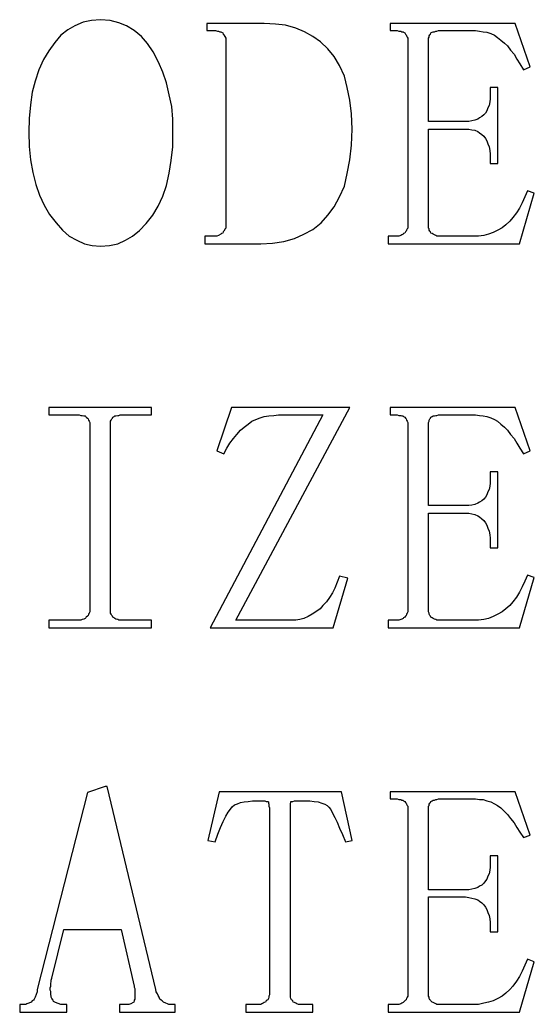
# Model space of a CAD drawing. Extents: x -275 to 275, y -225 to 225.
# Drawn here: x -259.49 to -250.82, y -192.93 to -176.22 of the extents above; entities that cross this region are included whole.
import ezdxf

# ---------------------------------------------------------------- set-up
doc = ezdxf.new("R2010")
doc.units = 0
doc.header["$MEASUREMENT"] = 0
doc.layers.get('0').update_dxf_attribs({"linetype": 'CONTINUOUS'})

msp = doc.modelspace()

# ---------------------------------------------------------------- linework, layer by layer
for points in [[(-258.13, -176.22), (-258.28, -176.23), (-258.28, -176.23), (-258.42, -176.26), (-258.42, -176.26), (-258.56, -176.32), (-258.56, -176.32), (-258.68, -176.39), (-258.68, -176.39), (-258.8, -176.48), (-258.8, -176.48), (-258.9, -176.6), (-258.9, -176.6), (-259, -176.74), (-259, -176.74), (-259.09, -176.89), (-259.09, -176.89), (-259.17, -177.06), (-259.17, -177.06), (-259.23, -177.25), (-259.23, -177.25), (-259.28, -177.44), (-259.28, -177.44), (-259.31, -177.65), (-259.31, -177.65), (-259.33, -177.88), (-259.33, -177.88), (-259.34, -178.11), (-259.34, -178.11), (-259.33, -178.35), (-259.33, -178.35), (-259.31, -178.58), (-259.31, -178.58), (-259.27, -178.79), (-259.27, -178.79), (-259.22, -178.99), (-259.22, -178.99), (-259.16, -179.17), (-259.16, -179.17), (-259.08, -179.34), (-259.08, -179.34), (-258.99, -179.5), (-258.99, -179.5), (-258.88, -179.64), (-258.88, -179.64), (-258.77, -179.76), (-258.77, -179.76), (-258.66, -179.86), (-258.66, -179.86), (-258.53, -179.93), (-258.53, -179.93), (-258.4, -179.99), (-258.4, -179.99), (-258.27, -180.02), (-258.27, -180.02), (-258.13, -180.03), (-258.13, -180.03), (-257.98, -180.02), (-257.98, -180.02), (-257.84, -179.99), (-257.84, -179.99), (-257.71, -179.93), (-257.71, -179.93), (-257.59, -179.86), (-257.59, -179.86), (-257.47, -179.77), (-257.47, -179.77), (-257.36, -179.65), (-257.36, -179.65), (-257.25, -179.51), (-257.25, -179.51), (-257.16, -179.36), (-257.16, -179.36), (-257.08, -179.19), (-257.08, -179.19), (-257.02, -179.01), (-257.02, -179.01), (-256.97, -178.8), (-256.97, -178.8), (-256.94, -178.59), (-256.94, -178.59), (-256.91, -178.36), (-256.91, -178.36), (-256.91, -177.89), (-256.91, -177.89), (-256.93, -177.68), (-256.93, -177.68), (-256.97, -177.48), (-256.97, -177.48), (-257.02, -177.28), (-257.02, -177.28), (-257.08, -177.1), (-257.08, -177.1), (-257.15, -176.93), (-257.15, -176.93), (-257.24, -176.76), (-257.24, -176.76), (-257.34, -176.62), (-257.34, -176.62), (-257.44, -176.5), (-257.44, -176.5), (-257.56, -176.4), (-257.56, -176.4), (-257.69, -176.32), (-257.69, -176.32), (-257.82, -176.27), (-257.82, -176.27), (-257.97, -176.23), (-257.97, -176.23), (-258.13, -176.22)], [(-255.37, -176.28), (-256.34, -176.28), (-256.34, -176.28), (-256.34, -176.4), (-256.34, -176.4), (-256.19, -176.4), (-256.19, -176.4), (-256.16, -176.41), (-256.16, -176.41), (-256.14, -176.41), (-256.14, -176.41), (-256.12, -176.42), (-256.12, -176.42), (-256.1, -176.42), (-256.1, -176.42), (-256.09, -176.43), (-256.09, -176.43), (-256.07, -176.44), (-256.07, -176.44), (-256.06, -176.46), (-256.06, -176.46), (-256.05, -176.47), (-256.05, -176.47), (-256.02, -176.53), (-256.02, -176.53), (-256.02, -179.73), (-256.02, -179.73), (-256.03, -179.74), (-256.03, -179.74), (-256.05, -179.78), (-256.05, -179.78), (-256.06, -179.79), (-256.06, -179.79), (-256.07, -179.81), (-256.07, -179.81), (-256.09, -179.82), (-256.09, -179.82), (-256.1, -179.83), (-256.1, -179.83), (-256.14, -179.85), (-256.14, -179.85), (-256.17, -179.86), (-256.17, -179.86), (-256.37, -179.86), (-256.37, -179.86), (-256.37, -179.99), (-256.37, -179.99), (-255.43, -179.99), (-255.43, -179.99), (-255.23, -179.98), (-255.23, -179.98), (-255.04, -179.95), (-255.04, -179.95), (-254.86, -179.9), (-254.86, -179.9), (-254.7, -179.83), (-254.7, -179.83), (-254.55, -179.75), (-254.55, -179.75), (-254.41, -179.64), (-254.41, -179.64), (-254.3, -179.51), (-254.3, -179.51), (-254.19, -179.37), (-254.19, -179.37), (-254.1, -179.2), (-254.1, -179.2), (-254.02, -179.02), (-254.02, -179.02), (-253.97, -178.81), (-253.97, -178.81), (-253.93, -178.58), (-253.93, -178.58), (-253.9, -178.33), (-253.9, -178.33), (-253.89, -178.06), (-253.89, -178.06), (-253.9, -177.8), (-253.9, -177.8), (-253.93, -177.57), (-253.93, -177.57), (-253.97, -177.36), (-253.97, -177.36), (-254.02, -177.17), (-254.02, -177.17), (-254.1, -176.99), (-254.1, -176.99), (-254.19, -176.84), (-254.19, -176.84), (-254.3, -176.71), (-254.3, -176.71), (-254.42, -176.59), (-254.42, -176.59), (-254.55, -176.5), (-254.55, -176.5), (-254.69, -176.42), (-254.69, -176.42), (-254.84, -176.36), (-254.84, -176.36), (-255.01, -176.31), (-255.01, -176.31), (-255.18, -176.29), (-255.18, -176.29), (-255.37, -176.28)], [(-253.25, -176.28), (-253.25, -176.4), (-253.25, -176.4), (-253.16, -176.4), (-253.16, -176.4), (-253.13, -176.4), (-253.13, -176.4), (-253.1, -176.41), (-253.1, -176.41), (-253.07, -176.41), (-253.07, -176.41), (-253.05, -176.42), (-253.05, -176.42), (-253.03, -176.42), (-253.03, -176.42), (-253.02, -176.43), (-253.02, -176.43), (-253, -176.44), (-253, -176.44), (-252.99, -176.46), (-252.99, -176.46), (-252.98, -176.47), (-252.98, -176.47), (-252.97, -176.49), (-252.97, -176.49), (-252.96, -176.51), (-252.96, -176.51), (-252.95, -176.53), (-252.95, -176.53), (-252.95, -176.55), (-252.95, -176.55), (-252.95, -176.57), (-252.95, -176.57), (-252.95, -179.68), (-252.95, -179.68), (-252.95, -179.7), (-252.95, -179.7), (-252.95, -179.73), (-252.95, -179.73), (-252.96, -179.74), (-252.96, -179.74), (-252.97, -179.76), (-252.97, -179.76), (-252.98, -179.78), (-252.98, -179.78), (-252.99, -179.79), (-252.99, -179.79), (-253, -179.81), (-253, -179.81), (-253.02, -179.82), (-253.02, -179.82), (-253.03, -179.83), (-253.03, -179.83), (-253.05, -179.84), (-253.05, -179.84), (-253.07, -179.85), (-253.07, -179.85), (-253.1, -179.86), (-253.1, -179.86), (-253.13, -179.86), (-253.13, -179.86), (-253.16, -179.86), (-253.16, -179.86), (-253.28, -179.86), (-253.28, -179.86), (-253.28, -179.99), (-253.28, -179.99), (-251.07, -179.99), (-251.07, -179.99), (-250.82, -179.14), (-250.82, -179.14), (-250.93, -179.1), (-250.93, -179.1), (-250.98, -179.2), (-250.98, -179.2), (-251.02, -179.3), (-251.02, -179.3), (-251.07, -179.39), (-251.07, -179.39), (-251.12, -179.47), (-251.12, -179.47), (-251.18, -179.55), (-251.18, -179.55), (-251.23, -179.61), (-251.23, -179.61), (-251.3, -179.67), (-251.3, -179.67), (-251.36, -179.72), (-251.36, -179.72), (-251.43, -179.76), (-251.43, -179.76), (-251.51, -179.8), (-251.51, -179.8), (-251.59, -179.83), (-251.59, -179.83), (-251.67, -179.85), (-251.67, -179.85), (-251.76, -179.86), (-251.76, -179.86), (-251.85, -179.86), (-251.85, -179.86), (-252.41, -179.86), (-252.41, -179.86), (-252.43, -179.86), (-252.43, -179.86), (-252.46, -179.86), (-252.46, -179.86), (-252.48, -179.85), (-252.48, -179.85), (-252.5, -179.84), (-252.5, -179.84), (-252.52, -179.83), (-252.52, -179.83), (-252.54, -179.82), (-252.54, -179.82), (-252.56, -179.81), (-252.56, -179.81), (-252.57, -179.79), (-252.57, -179.79), (-252.58, -179.78), (-252.58, -179.78), (-252.59, -179.76), (-252.59, -179.76), (-252.59, -179.74), (-252.59, -179.74), (-252.6, -179.73), (-252.6, -179.73), (-252.6, -179.7), (-252.6, -179.7), (-252.6, -179.68), (-252.6, -179.68), (-252.6, -178.06), (-252.6, -178.06), (-251.98, -178.06), (-251.98, -178.06), (-251.92, -178.06), (-251.92, -178.06), (-251.87, -178.07), (-251.87, -178.07), (-251.82, -178.08), (-251.82, -178.08), (-251.77, -178.1), (-251.77, -178.1), (-251.74, -178.12), (-251.74, -178.12), (-251.7, -178.15), (-251.7, -178.15), (-251.67, -178.18), (-251.67, -178.18), (-251.64, -178.22), (-251.64, -178.22), (-251.62, -178.26), (-251.62, -178.26), (-251.6, -178.31), (-251.6, -178.31), (-251.58, -178.36), (-251.58, -178.36), (-251.57, -178.42), (-251.57, -178.42), (-251.56, -178.48), (-251.56, -178.48), (-251.56, -178.54), (-251.56, -178.54), (-251.56, -178.64), (-251.56, -178.64), (-251.43, -178.64), (-251.43, -178.64), (-251.43, -177.36), (-251.43, -177.36), (-251.56, -177.36), (-251.56, -177.36), (-251.56, -177.49), (-251.56, -177.49), (-251.56, -177.55), (-251.56, -177.55), (-251.57, -177.6), (-251.57, -177.6), (-251.58, -177.66), (-251.58, -177.66), (-251.6, -177.7), (-251.6, -177.7), (-251.62, -177.75), (-251.62, -177.75), (-251.64, -177.79), (-251.64, -177.79), (-251.67, -177.82), (-251.67, -177.82), (-251.7, -177.85), (-251.7, -177.85), (-251.74, -177.87), (-251.74, -177.87), (-251.77, -177.89), (-251.77, -177.89), (-251.82, -177.91), (-251.82, -177.91), (-251.87, -177.92), (-251.87, -177.92), (-251.92, -177.93), (-251.92, -177.93), (-251.98, -177.93), (-251.98, -177.93), (-252.6, -177.93), (-252.6, -177.93), (-252.6, -176.57), (-252.6, -176.57), (-252.6, -176.55), (-252.6, -176.55), (-252.6, -176.53), (-252.6, -176.53), (-252.59, -176.51), (-252.59, -176.51), (-252.59, -176.49), (-252.59, -176.49), (-252.58, -176.47), (-252.58, -176.47), (-252.57, -176.46), (-252.57, -176.46), (-252.56, -176.44), (-252.56, -176.44), (-252.54, -176.43), (-252.54, -176.43), (-252.52, -176.42), (-252.52, -176.42), (-252.5, -176.42), (-252.5, -176.42), (-252.48, -176.41), (-252.48, -176.41), (-252.46, -176.41), (-252.46, -176.41), (-252.43, -176.4), (-252.43, -176.4), (-252.41, -176.4), (-252.41, -176.4), (-251.81, -176.4), (-251.81, -176.4), (-251.74, -176.41), (-251.74, -176.41), (-251.68, -176.42), (-251.68, -176.42), (-251.62, -176.43), (-251.62, -176.43), (-251.55, -176.45), (-251.55, -176.45), (-251.49, -176.48), (-251.49, -176.48), (-251.44, -176.52), (-251.44, -176.52), (-251.38, -176.56), (-251.38, -176.56), (-251.32, -176.61), (-251.32, -176.61), (-251.27, -176.66), (-251.27, -176.66), (-251.22, -176.73), (-251.22, -176.73), (-251.16, -176.8), (-251.16, -176.8), (-251.11, -176.88), (-251.11, -176.88), (-251.06, -176.96), (-251.06, -176.96), (-251, -177.06), (-251, -177.06), (-250.89, -177.01), (-250.89, -177.01), (-251.14, -176.28), (-251.14, -176.28), (-253.25, -176.28)], [(-259, -182.75), (-259, -182.87), (-259, -182.87), (-258.52, -182.87), (-258.52, -182.87), (-258.49, -182.87), (-258.49, -182.87), (-258.46, -182.88), (-258.46, -182.88), (-258.44, -182.88), (-258.44, -182.88), (-258.41, -182.89), (-258.41, -182.89), (-258.39, -182.89), (-258.39, -182.89), (-258.38, -182.9), (-258.38, -182.9), (-258.37, -182.91), (-258.37, -182.91), (-258.35, -182.93), (-258.35, -182.93), (-258.34, -182.94), (-258.34, -182.94), (-258.33, -182.96), (-258.33, -182.96), (-258.32, -182.98), (-258.32, -182.98), (-258.31, -183), (-258.31, -183), (-258.31, -183.02), (-258.31, -183.02), (-258.31, -183.04), (-258.31, -183.04), (-258.31, -186.15), (-258.31, -186.15), (-258.31, -186.17), (-258.31, -186.17), (-258.31, -186.19), (-258.31, -186.19), (-258.32, -186.21), (-258.32, -186.21), (-258.33, -186.23), (-258.33, -186.23), (-258.34, -186.25), (-258.34, -186.25), (-258.35, -186.26), (-258.35, -186.26), (-258.37, -186.28), (-258.37, -186.28), (-258.38, -186.29), (-258.38, -186.29), (-258.39, -186.3), (-258.39, -186.3), (-258.41, -186.31), (-258.41, -186.31), (-258.44, -186.32), (-258.44, -186.32), (-258.46, -186.33), (-258.46, -186.33), (-258.49, -186.33), (-258.49, -186.33), (-258.52, -186.33), (-258.52, -186.33), (-259, -186.33), (-259, -186.33), (-259, -186.46), (-259, -186.46), (-257.27, -186.46), (-257.27, -186.46), (-257.27, -186.33), (-257.27, -186.33), (-257.77, -186.33), (-257.77, -186.33), (-257.8, -186.33), (-257.8, -186.33), (-257.82, -186.33), (-257.82, -186.33), (-257.84, -186.32), (-257.84, -186.32), (-257.87, -186.31), (-257.87, -186.31), (-257.89, -186.3), (-257.89, -186.3), (-257.9, -186.29), (-257.9, -186.29), (-257.92, -186.28), (-257.92, -186.28), (-257.93, -186.26), (-257.93, -186.26), (-257.94, -186.25), (-257.94, -186.25), (-257.95, -186.23), (-257.95, -186.23), (-257.96, -186.21), (-257.96, -186.21), (-257.96, -186.19), (-257.96, -186.19), (-257.96, -186.17), (-257.96, -186.17), (-257.96, -186.15), (-257.96, -186.15), (-257.96, -183.04), (-257.96, -183.04), (-257.96, -183.02), (-257.96, -183.02), (-257.96, -183), (-257.96, -183), (-257.96, -182.98), (-257.96, -182.98), (-257.95, -182.96), (-257.95, -182.96), (-257.94, -182.94), (-257.94, -182.94), (-257.93, -182.93), (-257.93, -182.93), (-257.92, -182.91), (-257.92, -182.91), (-257.9, -182.9), (-257.9, -182.9), (-257.89, -182.89), (-257.89, -182.89), (-257.87, -182.89), (-257.87, -182.89), (-257.84, -182.88), (-257.84, -182.88), (-257.82, -182.88), (-257.82, -182.88), (-257.8, -182.87), (-257.8, -182.87), (-257.77, -182.87), (-257.77, -182.87), (-257.27, -182.87), (-257.27, -182.87), (-257.27, -182.75), (-257.27, -182.75), (-259, -182.75)], [(-254.84, -186.33), (-254.92, -186.33), (-254.92, -186.33), (-255.85, -186.33), (-255.85, -186.33), (-253.93, -182.75), (-253.93, -182.75), (-255.92, -182.75), (-255.92, -182.75), (-256.17, -183.48), (-256.17, -183.48), (-256.05, -183.53), (-256.05, -183.53), (-256, -183.43), (-256, -183.43), (-255.95, -183.35), (-255.95, -183.35), (-255.89, -183.27), (-255.89, -183.27), (-255.83, -183.2), (-255.83, -183.2), (-255.77, -183.13), (-255.77, -183.13), (-255.71, -183.08), (-255.71, -183.08), (-255.64, -183.03), (-255.64, -183.03), (-255.58, -182.98), (-255.58, -182.98), (-255.51, -182.95), (-255.51, -182.95), (-255.44, -182.92), (-255.44, -182.92), (-255.37, -182.9), (-255.37, -182.9), (-255.29, -182.89), (-255.29, -182.89), (-255.21, -182.88), (-255.21, -182.88), (-255.13, -182.87), (-255.13, -182.87), (-254.38, -182.87), (-254.38, -182.87), (-256.28, -186.46), (-256.28, -186.46), (-254.21, -186.46), (-254.21, -186.46), (-253.96, -185.62), (-253.96, -185.62), (-254.1, -185.59), (-254.1, -185.59), (-254.14, -185.69), (-254.14, -185.69), (-254.18, -185.79), (-254.18, -185.79), (-254.22, -185.87), (-254.22, -185.87), (-254.27, -185.95), (-254.27, -185.95), (-254.32, -186.02), (-254.32, -186.02), (-254.38, -186.08), (-254.38, -186.08), (-254.43, -186.14), (-254.43, -186.14), (-254.5, -186.19), (-254.5, -186.19), (-254.56, -186.23), (-254.56, -186.23), (-254.63, -186.27), (-254.63, -186.27), (-254.7, -186.3), (-254.7, -186.3), (-254.77, -186.32), (-254.77, -186.32), (-254.84, -186.33)], [(-253.25, -182.75), (-253.25, -182.87), (-253.25, -182.87), (-253.16, -182.87), (-253.16, -182.87), (-253.13, -182.87), (-253.13, -182.87), (-253.1, -182.88), (-253.1, -182.88), (-253.07, -182.88), (-253.07, -182.88), (-253.05, -182.89), (-253.05, -182.89), (-253.03, -182.89), (-253.03, -182.89), (-253.02, -182.9), (-253.02, -182.9), (-253, -182.91), (-253, -182.91), (-252.99, -182.93), (-252.99, -182.93), (-252.98, -182.94), (-252.98, -182.94), (-252.97, -182.96), (-252.97, -182.96), (-252.96, -182.98), (-252.96, -182.98), (-252.95, -183), (-252.95, -183), (-252.95, -183.02), (-252.95, -183.02), (-252.95, -183.04), (-252.95, -183.04), (-252.95, -186.15), (-252.95, -186.15), (-252.95, -186.17), (-252.95, -186.17), (-252.95, -186.19), (-252.95, -186.19), (-252.96, -186.21), (-252.96, -186.21), (-252.97, -186.23), (-252.97, -186.23), (-252.98, -186.25), (-252.98, -186.25), (-252.99, -186.26), (-252.99, -186.26), (-253, -186.28), (-253, -186.28), (-253.02, -186.29), (-253.02, -186.29), (-253.03, -186.3), (-253.03, -186.3), (-253.05, -186.31), (-253.05, -186.31), (-253.07, -186.32), (-253.07, -186.32), (-253.1, -186.33), (-253.1, -186.33), (-253.13, -186.33), (-253.13, -186.33), (-253.16, -186.33), (-253.16, -186.33), (-253.28, -186.33), (-253.28, -186.33), (-253.28, -186.46), (-253.28, -186.46), (-251.07, -186.46), (-251.07, -186.46), (-250.82, -185.61), (-250.82, -185.61), (-250.93, -185.57), (-250.93, -185.57), (-250.98, -185.67), (-250.98, -185.67), (-251.02, -185.77), (-251.02, -185.77), (-251.07, -185.86), (-251.07, -185.86), (-251.12, -185.94), (-251.12, -185.94), (-251.18, -186.02), (-251.18, -186.02), (-251.23, -186.08), (-251.23, -186.08), (-251.3, -186.14), (-251.3, -186.14), (-251.36, -186.19), (-251.36, -186.19), (-251.43, -186.23), (-251.43, -186.23), (-251.51, -186.27), (-251.51, -186.27), (-251.59, -186.3), (-251.59, -186.3), (-251.67, -186.32), (-251.67, -186.32), (-251.76, -186.33), (-251.76, -186.33), (-251.85, -186.33), (-251.85, -186.33), (-252.41, -186.33), (-252.41, -186.33), (-252.43, -186.33), (-252.43, -186.33), (-252.46, -186.33), (-252.46, -186.33), (-252.48, -186.32), (-252.48, -186.32), (-252.5, -186.31), (-252.5, -186.31), (-252.52, -186.3), (-252.52, -186.3), (-252.54, -186.29), (-252.54, -186.29), (-252.56, -186.28), (-252.56, -186.28), (-252.57, -186.26), (-252.57, -186.26), (-252.58, -186.25), (-252.58, -186.25), (-252.59, -186.23), (-252.59, -186.23), (-252.59, -186.21), (-252.59, -186.21), (-252.6, -186.19), (-252.6, -186.19), (-252.6, -186.17), (-252.6, -186.17), (-252.6, -186.15), (-252.6, -186.15), (-252.6, -184.53), (-252.6, -184.53), (-251.98, -184.53), (-251.98, -184.53), (-251.92, -184.53), (-251.92, -184.53), (-251.87, -184.54), (-251.87, -184.54), (-251.82, -184.55), (-251.82, -184.55), (-251.77, -184.57), (-251.77, -184.57), (-251.74, -184.59), (-251.74, -184.59), (-251.7, -184.62), (-251.7, -184.62), (-251.67, -184.65), (-251.67, -184.65), (-251.64, -184.69), (-251.64, -184.69), (-251.62, -184.73), (-251.62, -184.73), (-251.6, -184.78), (-251.6, -184.78), (-251.58, -184.83), (-251.58, -184.83), (-251.57, -184.89), (-251.57, -184.89), (-251.56, -184.95), (-251.56, -184.95), (-251.56, -185.01), (-251.56, -185.01), (-251.56, -185.11), (-251.56, -185.11), (-251.43, -185.11), (-251.43, -185.11), (-251.43, -183.83), (-251.43, -183.83), (-251.56, -183.83), (-251.56, -183.83), (-251.56, -183.96), (-251.56, -183.96), (-251.56, -184.02), (-251.56, -184.02), (-251.57, -184.07), (-251.57, -184.07), (-251.58, -184.13), (-251.58, -184.13), (-251.6, -184.17), (-251.6, -184.17), (-251.62, -184.22), (-251.62, -184.22), (-251.64, -184.26), (-251.64, -184.26), (-251.67, -184.29), (-251.67, -184.29), (-251.7, -184.32), (-251.7, -184.32), (-251.74, -184.34), (-251.74, -184.34), (-251.77, -184.36), (-251.77, -184.36), (-251.82, -184.38), (-251.82, -184.38), (-251.87, -184.39), (-251.87, -184.39), (-251.92, -184.4), (-251.92, -184.4), (-251.98, -184.4), (-251.98, -184.4), (-252.6, -184.4), (-252.6, -184.4), (-252.6, -183.04), (-252.6, -183.04), (-252.6, -183.02), (-252.6, -183.02), (-252.6, -183), (-252.6, -183), (-252.59, -182.98), (-252.59, -182.98), (-252.59, -182.96), (-252.59, -182.96), (-252.58, -182.94), (-252.58, -182.94), (-252.57, -182.93), (-252.57, -182.93), (-252.56, -182.91), (-252.56, -182.91), (-252.54, -182.9), (-252.54, -182.9), (-252.52, -182.89), (-252.52, -182.89), (-252.5, -182.89), (-252.5, -182.89), (-252.48, -182.88), (-252.48, -182.88), (-252.46, -182.88), (-252.46, -182.88), (-252.43, -182.87), (-252.43, -182.87), (-252.41, -182.87), (-252.41, -182.87), (-251.81, -182.87), (-251.81, -182.87), (-251.74, -182.88), (-251.74, -182.88), (-251.68, -182.89), (-251.68, -182.89), (-251.62, -182.9), (-251.62, -182.9), (-251.55, -182.92), (-251.55, -182.92), (-251.49, -182.95), (-251.49, -182.95), (-251.44, -182.98), (-251.44, -182.98), (-251.38, -183.03), (-251.38, -183.03), (-251.32, -183.08), (-251.32, -183.08), (-251.27, -183.13), (-251.27, -183.13), (-251.22, -183.2), (-251.22, -183.2), (-251.16, -183.27), (-251.16, -183.27), (-251.11, -183.35), (-251.11, -183.35), (-251.06, -183.43), (-251.06, -183.43), (-251, -183.53), (-251, -183.53), (-250.89, -183.48), (-250.89, -183.48), (-251.14, -182.75), (-251.14, -182.75), (-253.25, -182.75)], [(-258.02, -189.13), (-258.05, -189.13), (-258.05, -189.13), (-258.35, -189.23), (-258.35, -189.23), (-259.2, -192.55), (-259.2, -192.55), (-259.2, -192.59), (-259.2, -192.59), (-259.23, -192.68), (-259.23, -192.68), (-259.25, -192.71), (-259.25, -192.71), (-259.26, -192.73), (-259.26, -192.73), (-259.28, -192.74), (-259.28, -192.74), (-259.3, -192.76), (-259.3, -192.76), (-259.34, -192.78), (-259.34, -192.78), (-259.37, -192.79), (-259.37, -192.79), (-259.39, -192.8), (-259.39, -192.8), (-259.49, -192.8), (-259.49, -192.8), (-259.49, -192.93), (-259.49, -192.93), (-258.7, -192.93), (-258.7, -192.93), (-258.7, -192.8), (-258.7, -192.8), (-258.8, -192.8), (-258.8, -192.8), (-258.89, -192.77), (-258.89, -192.77), (-258.92, -192.75), (-258.92, -192.75), (-258.93, -192.73), (-258.93, -192.73), (-258.95, -192.7), (-258.95, -192.7), (-258.96, -192.68), (-258.96, -192.68), (-258.96, -192.66), (-258.96, -192.66), (-258.97, -192.63), (-258.97, -192.63), (-258.97, -192.58), (-258.97, -192.58), (-258.98, -192.56), (-258.98, -192.56), (-258.98, -192.52), (-258.98, -192.52), (-258.97, -192.49), (-258.97, -192.49), (-258.97, -192.44), (-258.97, -192.44), (-258.96, -192.42), (-258.96, -192.42), (-258.96, -192.39), (-258.96, -192.39), (-258.95, -192.36), (-258.95, -192.36), (-258.75, -191.54), (-258.75, -191.54), (-257.78, -191.54), (-257.78, -191.54), (-257.56, -192.49), (-257.56, -192.49), (-257.56, -192.51), (-257.56, -192.51), (-257.55, -192.53), (-257.55, -192.53), (-257.55, -192.71), (-257.55, -192.71), (-257.56, -192.73), (-257.56, -192.73), (-257.56, -192.74), (-257.56, -192.74), (-257.57, -192.76), (-257.57, -192.76), (-257.58, -192.77), (-257.58, -192.77), (-257.62, -192.79), (-257.62, -192.79), (-257.65, -192.8), (-257.65, -192.8), (-257.81, -192.8), (-257.81, -192.8), (-257.81, -192.93), (-257.81, -192.93), (-256.87, -192.93), (-256.87, -192.93), (-256.87, -192.8), (-256.87, -192.8), (-256.98, -192.8), (-256.98, -192.8), (-257, -192.79), (-257, -192.79), (-257.03, -192.78), (-257.03, -192.78), (-257.07, -192.76), (-257.07, -192.76), (-257.09, -192.74), (-257.09, -192.74), (-257.11, -192.73), (-257.11, -192.73), (-257.13, -192.71), (-257.13, -192.71), (-257.14, -192.68), (-257.14, -192.68), (-257.16, -192.65), (-257.16, -192.65), (-257.17, -192.62), (-257.17, -192.62), (-257.19, -192.59), (-257.19, -192.59), (-257.2, -192.55), (-257.2, -192.55), (-258.02, -189.13)], [(-255.68, -192.93), (-254.55, -192.93), (-254.55, -192.93), (-254.55, -192.8), (-254.55, -192.8), (-254.74, -192.8), (-254.74, -192.8), (-254.77, -192.8), (-254.77, -192.8), (-254.79, -192.8), (-254.79, -192.8), (-254.82, -192.79), (-254.82, -192.79), (-254.84, -192.78), (-254.84, -192.78), (-254.86, -192.77), (-254.86, -192.77), (-254.88, -192.76), (-254.88, -192.76), (-254.89, -192.74), (-254.89, -192.74), (-254.9, -192.73), (-254.9, -192.73), (-254.91, -192.72), (-254.91, -192.72), (-254.92, -192.7), (-254.92, -192.7), (-254.93, -192.68), (-254.93, -192.68), (-254.93, -192.66), (-254.93, -192.66), (-254.93, -192.64), (-254.93, -192.64), (-254.93, -192.62), (-254.93, -192.62), (-254.93, -189.61), (-254.93, -189.61), (-254.93, -189.55), (-254.93, -189.55), (-254.93, -189.51), (-254.93, -189.51), (-254.93, -189.47), (-254.93, -189.47), (-254.93, -189.44), (-254.93, -189.44), (-254.93, -189.41), (-254.93, -189.41), (-254.92, -189.4), (-254.92, -189.4), (-254.92, -189.38), (-254.92, -189.38), (-254.91, -189.38), (-254.91, -189.38), (-254.89, -189.38), (-254.89, -189.38), (-254.86, -189.37), (-254.86, -189.37), (-254.83, -189.37), (-254.83, -189.37), (-254.79, -189.37), (-254.79, -189.37), (-254.74, -189.37), (-254.74, -189.37), (-254.68, -189.37), (-254.68, -189.37), (-254.6, -189.37), (-254.6, -189.37), (-254.53, -189.38), (-254.53, -189.38), (-254.46, -189.39), (-254.46, -189.39), (-254.4, -189.41), (-254.4, -189.41), (-254.35, -189.43), (-254.35, -189.43), (-254.31, -189.45), (-254.31, -189.45), (-254.28, -189.48), (-254.28, -189.48), (-254.25, -189.52), (-254.25, -189.52), (-254.22, -189.58), (-254.22, -189.58), (-254.18, -189.65), (-254.18, -189.65), (-254.14, -189.73), (-254.14, -189.73), (-254.1, -189.83), (-254.1, -189.83), (-254.05, -189.94), (-254.05, -189.94), (-254, -190.06), (-254, -190.06), (-253.89, -190.04), (-253.89, -190.04), (-254.07, -189.22), (-254.07, -189.22), (-256.13, -189.22), (-256.13, -189.22), (-256.32, -190.04), (-256.32, -190.04), (-256.2, -190.06), (-256.2, -190.06), (-256.15, -189.93), (-256.15, -189.93), (-256.11, -189.82), (-256.11, -189.82), (-256.06, -189.72), (-256.06, -189.72), (-256.02, -189.63), (-256.02, -189.63), (-255.98, -189.56), (-255.98, -189.56), (-255.94, -189.51), (-255.94, -189.51), (-255.91, -189.47), (-255.91, -189.47), (-255.87, -189.44), (-255.87, -189.44), (-255.82, -189.42), (-255.82, -189.42), (-255.77, -189.4), (-255.77, -189.4), (-255.71, -189.39), (-255.71, -189.39), (-255.64, -189.38), (-255.64, -189.38), (-255.57, -189.37), (-255.57, -189.37), (-255.49, -189.37), (-255.49, -189.37), (-255.45, -189.37), (-255.45, -189.37), (-255.41, -189.37), (-255.41, -189.37), (-255.38, -189.37), (-255.38, -189.37), (-255.36, -189.37), (-255.36, -189.37), (-255.34, -189.38), (-255.34, -189.38), (-255.32, -189.38), (-255.32, -189.38), (-255.31, -189.38), (-255.31, -189.38), (-255.3, -189.39), (-255.3, -189.39), (-255.3, -189.41), (-255.3, -189.41), (-255.29, -189.43), (-255.29, -189.43), (-255.29, -189.46), (-255.29, -189.46), (-255.28, -189.49), (-255.28, -189.49), (-255.28, -189.53), (-255.28, -189.53), (-255.28, -189.58), (-255.28, -189.58), (-255.28, -192.62), (-255.28, -192.62), (-255.28, -192.64), (-255.28, -192.64), (-255.29, -192.66), (-255.29, -192.66), (-255.29, -192.68), (-255.29, -192.68), (-255.3, -192.7), (-255.3, -192.7), (-255.31, -192.72), (-255.31, -192.72), (-255.32, -192.73), (-255.32, -192.73), (-255.34, -192.74), (-255.34, -192.74), (-255.35, -192.76), (-255.35, -192.76), (-255.37, -192.77), (-255.37, -192.77), (-255.39, -192.78), (-255.39, -192.78), (-255.41, -192.79), (-255.41, -192.79), (-255.43, -192.8), (-255.43, -192.8), (-255.46, -192.8), (-255.46, -192.8), (-255.49, -192.8), (-255.49, -192.8), (-255.68, -192.8), (-255.68, -192.8), (-255.68, -192.93)], [(-253.25, -189.22), (-253.25, -189.34), (-253.25, -189.34), (-253.16, -189.34), (-253.16, -189.34), (-253.13, -189.34), (-253.13, -189.34), (-253.1, -189.35), (-253.1, -189.35), (-253.07, -189.35), (-253.07, -189.35), (-253.05, -189.36), (-253.05, -189.36), (-253.03, -189.36), (-253.03, -189.36), (-253.02, -189.37), (-253.02, -189.37), (-253, -189.38), (-253, -189.38), (-252.99, -189.4), (-252.99, -189.4), (-252.98, -189.41), (-252.98, -189.41), (-252.97, -189.43), (-252.97, -189.43), (-252.96, -189.45), (-252.96, -189.45), (-252.95, -189.46), (-252.95, -189.46), (-252.95, -189.49), (-252.95, -189.49), (-252.95, -189.51), (-252.95, -189.51), (-252.95, -192.62), (-252.95, -192.62), (-252.95, -192.64), (-252.95, -192.64), (-252.95, -192.66), (-252.95, -192.66), (-252.96, -192.68), (-252.96, -192.68), (-252.97, -192.7), (-252.97, -192.7), (-252.98, -192.72), (-252.98, -192.72), (-252.99, -192.73), (-252.99, -192.73), (-253, -192.74), (-253, -192.74), (-253.02, -192.76), (-253.02, -192.76), (-253.03, -192.77), (-253.03, -192.77), (-253.05, -192.78), (-253.05, -192.78), (-253.07, -192.79), (-253.07, -192.79), (-253.1, -192.8), (-253.1, -192.8), (-253.13, -192.8), (-253.13, -192.8), (-253.16, -192.8), (-253.16, -192.8), (-253.28, -192.8), (-253.28, -192.8), (-253.28, -192.93), (-253.28, -192.93), (-251.07, -192.93), (-251.07, -192.93), (-250.82, -192.08), (-250.82, -192.08), (-250.93, -192.04), (-250.93, -192.04), (-250.98, -192.14), (-250.98, -192.14), (-251.02, -192.24), (-251.02, -192.24), (-251.07, -192.33), (-251.07, -192.33), (-251.12, -192.41), (-251.12, -192.41), (-251.18, -192.49), (-251.18, -192.49), (-251.23, -192.55), (-251.23, -192.55), (-251.3, -192.61), (-251.3, -192.61), (-251.36, -192.66), (-251.36, -192.66), (-251.43, -192.7), (-251.43, -192.7), (-251.51, -192.74), (-251.51, -192.74), (-251.59, -192.76), (-251.59, -192.76), (-251.67, -192.78), (-251.67, -192.78), (-251.76, -192.8), (-251.76, -192.8), (-251.85, -192.8), (-251.85, -192.8), (-252.41, -192.8), (-252.41, -192.8), (-252.43, -192.8), (-252.43, -192.8), (-252.46, -192.8), (-252.46, -192.8), (-252.48, -192.79), (-252.48, -192.79), (-252.5, -192.78), (-252.5, -192.78), (-252.52, -192.77), (-252.52, -192.77), (-252.54, -192.76), (-252.54, -192.76), (-252.56, -192.74), (-252.56, -192.74), (-252.57, -192.73), (-252.57, -192.73), (-252.58, -192.72), (-252.58, -192.72), (-252.59, -192.7), (-252.59, -192.7), (-252.59, -192.68), (-252.59, -192.68), (-252.6, -192.66), (-252.6, -192.66), (-252.6, -192.64), (-252.6, -192.64), (-252.6, -192.62), (-252.6, -192.62), (-252.6, -190.99), (-252.6, -190.99), (-251.98, -190.99), (-251.98, -190.99), (-251.92, -191), (-251.92, -191), (-251.87, -191.01), (-251.87, -191.01), (-251.82, -191.02), (-251.82, -191.02), (-251.77, -191.04), (-251.77, -191.04), (-251.74, -191.06), (-251.74, -191.06), (-251.7, -191.09), (-251.7, -191.09), (-251.67, -191.12), (-251.67, -191.12), (-251.64, -191.16), (-251.64, -191.16), (-251.62, -191.2), (-251.62, -191.2), (-251.6, -191.25), (-251.6, -191.25), (-251.58, -191.3), (-251.58, -191.3), (-251.57, -191.36), (-251.57, -191.36), (-251.56, -191.42), (-251.56, -191.42), (-251.56, -191.48), (-251.56, -191.48), (-251.56, -191.58), (-251.56, -191.58), (-251.43, -191.58), (-251.43, -191.58), (-251.43, -190.3), (-251.43, -190.3), (-251.56, -190.3), (-251.56, -190.3), (-251.56, -190.43), (-251.56, -190.43), (-251.56, -190.49), (-251.56, -190.49), (-251.57, -190.54), (-251.57, -190.54), (-251.58, -190.6), (-251.58, -190.6), (-251.6, -190.64), (-251.6, -190.64), (-251.62, -190.69), (-251.62, -190.69), (-251.64, -190.72), (-251.64, -190.72), (-251.67, -190.76), (-251.67, -190.76), (-251.7, -190.79), (-251.7, -190.79), (-251.74, -190.81), (-251.74, -190.81), (-251.77, -190.83), (-251.77, -190.83), (-251.82, -190.85), (-251.82, -190.85), (-251.87, -190.86), (-251.87, -190.86), (-251.92, -190.87), (-251.92, -190.87), (-251.98, -190.87), (-251.98, -190.87), (-252.6, -190.87), (-252.6, -190.87), (-252.6, -189.51), (-252.6, -189.51), (-252.6, -189.49), (-252.6, -189.49), (-252.6, -189.46), (-252.6, -189.46), (-252.59, -189.45), (-252.59, -189.45), (-252.59, -189.43), (-252.59, -189.43), (-252.58, -189.41), (-252.58, -189.41), (-252.57, -189.4), (-252.57, -189.4), (-252.56, -189.38), (-252.56, -189.38), (-252.54, -189.37), (-252.54, -189.37), (-252.52, -189.36), (-252.52, -189.36), (-252.5, -189.36), (-252.5, -189.36), (-252.48, -189.35), (-252.48, -189.35), (-252.46, -189.35), (-252.46, -189.35), (-252.43, -189.34), (-252.43, -189.34), (-252.41, -189.34), (-252.41, -189.34), (-251.81, -189.34), (-251.81, -189.34), (-251.74, -189.35), (-251.74, -189.35), (-251.68, -189.35), (-251.68, -189.35), (-251.62, -189.37), (-251.62, -189.37), (-251.55, -189.39), (-251.55, -189.39), (-251.49, -189.42), (-251.49, -189.42), (-251.44, -189.45), (-251.44, -189.45), (-251.38, -189.49), (-251.38, -189.49), (-251.32, -189.55), (-251.32, -189.55), (-251.27, -189.6), (-251.27, -189.6), (-251.22, -189.67), (-251.22, -189.67), (-251.16, -189.74), (-251.16, -189.74), (-251.11, -189.82), (-251.11, -189.82), (-251.06, -189.9), (-251.06, -189.9), (-251, -189.99), (-251, -189.99), (-250.89, -189.95), (-250.89, -189.95), (-251.14, -189.22), (-251.14, -189.22), (-253.25, -189.22)]]:
    msp.add_lwpolyline(points)

doc.saveas('drawing.dxf')
